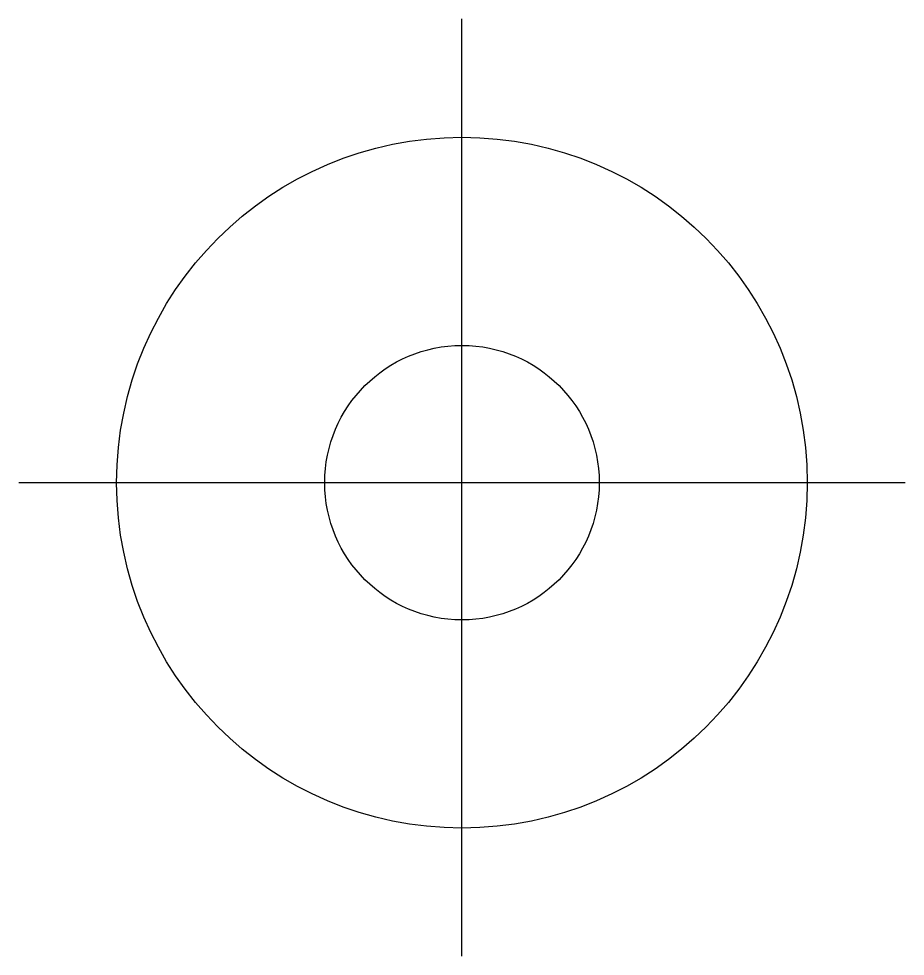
# Model space of a CAD drawing. Extents: x 402.9 to 445.3, y 183.8 to 228.5.
import ezdxf

# ---------------------------------------------------------------- set-up
doc = ezdxf.new("R2010")
doc.units = 0
doc.header["$MEASUREMENT"] = 0
doc.layers.get('0').update_dxf_attribs({"linetype": 'CONTINUOUS'})

msp = doc.modelspace()

# ---------------------------------------------------------------- linework, layer by layer
for p, q in [((424.083, 183.758), (424.083, 228.549)), ((445.265, 206.384), (402.904, 206.384))]:
    msp.add_line(p, q)
for radius in [16.5, 6.558]:
    msp.add_circle((424.083, 206.384), radius)

doc.saveas('drawing.dxf')
